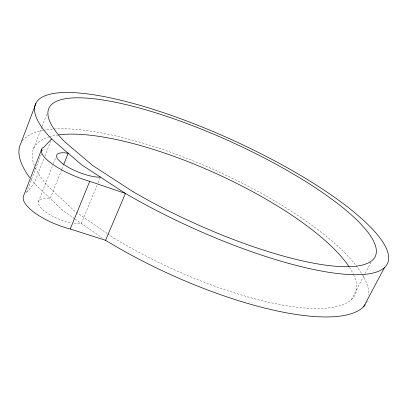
<?xml version="1.0" encoding="UTF-8"?>
<svg xmlns="http://www.w3.org/2000/svg" width="409" height="409" viewBox="0 0 409 409"><rect width="100%" height="100%" fill="white"/><g stroke="black" fill="none" stroke-linecap="round" stroke-linejoin="round"><path stroke-width="0.31" stroke-dasharray="2.04 1.53" d="M33.497 148.738L41.887 126.867M42.112 126.274L47.101 113.267M41.314 154.086L26.207 193.099L34.3 183.385L43.968 158.508M42.459 151.131L43.599 148.176M44.893 156.141L50.65 141.33M38.436 201.622L53.15 164.167M53.385 163.574L55.721 157.629M61.652 169.715L50.215 198.523L47.516 198.258A26.176 9.07 21.3 0 0 41.421 208.467A26.176 9.07 21.3 0 0 71.299 222.859M61.882 169.127L63.283 165.599M97.015 185.292L81.309 223.432L79.167 223.677A26.176 9.07 21.3 0 1 73.722 223.273M97.986 182.946L100.399 177.077M351.377 299.659L364.9 273.979M365.191 273.422L371.658 261.141M107.296 233.59L74.315 210.845L47.393 185.65A176.606 52.444 24.4 0 1 35.353 167.833M107.812 233.948L113.498 237.864A176.606 52.444 24.4 0 0 289.342 306.172A176.606 52.444 24.4 0 0 353.524 274.587M74.54 218.723L63.083 210.758L34.3 183.385A190.395 56.718 24.4 0 1 30.977 179.244M75.057 219.086L102.434 238.115M34.336 165.446A176.606 52.444 24.4 0 1 48.814 136.974M49.377 136.805A176.606 52.444 24.4 0 1 58.093 134.97M349.475 267.384A176.606 52.444 24.4 0 1 353.228 273.969M22.48 140.865A190.395 56.718 24.4 0 1 42.812 130.384M43.436 130.267A190.395 56.718 24.4 0 1 53.518 129.024M54.228 128.978A190.395 56.718 24.4 0 1 216.371 170.804A190.395 56.718 24.4 0 1 355.774 265.231M356.162 265.727A190.395 56.718 24.4 0 1 361.617 273.468M362.195 274.403A190.395 56.718 24.4 0 1 368.78 295.124M367.323 301.351A190.395 56.718 24.4 0 1 366.454 303.064"/><path stroke-width="0.61" d="M35.936 103.441L20.654 143.83A190.395 56.718 24.4 0 0 29.668 177.506M41.539 149.459L23.512 196.095A41.907 14.535 21.3 0 0 70.236 229.02L105.578 240.303A190.395 56.718 24.4 0 0 365.38 304.685M63.748 164.423L68.18 153.252L65.486 152.848A26.616 7.761 21.8 0 0 62.72 163.697A26.616 7.761 21.8 0 0 98.293 177.163L100.399 177.077M70.236 229.02L89.724 181.33L125.43 193.431A193.166 48.282 24.4 0 0 385.498 266.545A193.166 48.282 24.4 0 0 189.653 122.107A193.166 48.282 24.4 0 0 51.57 138.963L44.06 146.995A42.618 12.428 21.8 0 0 50.823 162.94A42.618 12.428 21.8 0 0 89.724 181.33M105.578 240.303L125.43 193.431L81.616 164.807L51.57 138.963M363.647 306.709L384.516 267.532M58.768 134.878A176.606 52.444 24.4 0 1 216.039 173.508A176.606 52.444 24.4 0 1 348.841 266.423M133.14 191.77L92.766 165.568L64.678 141.765A179.162 44.637 24.4 0 1 189.96 124.679A179.162 44.637 24.4 0 1 373.693 258.877A179.162 44.637 24.4 0 1 133.14 191.77"/></g></svg>
